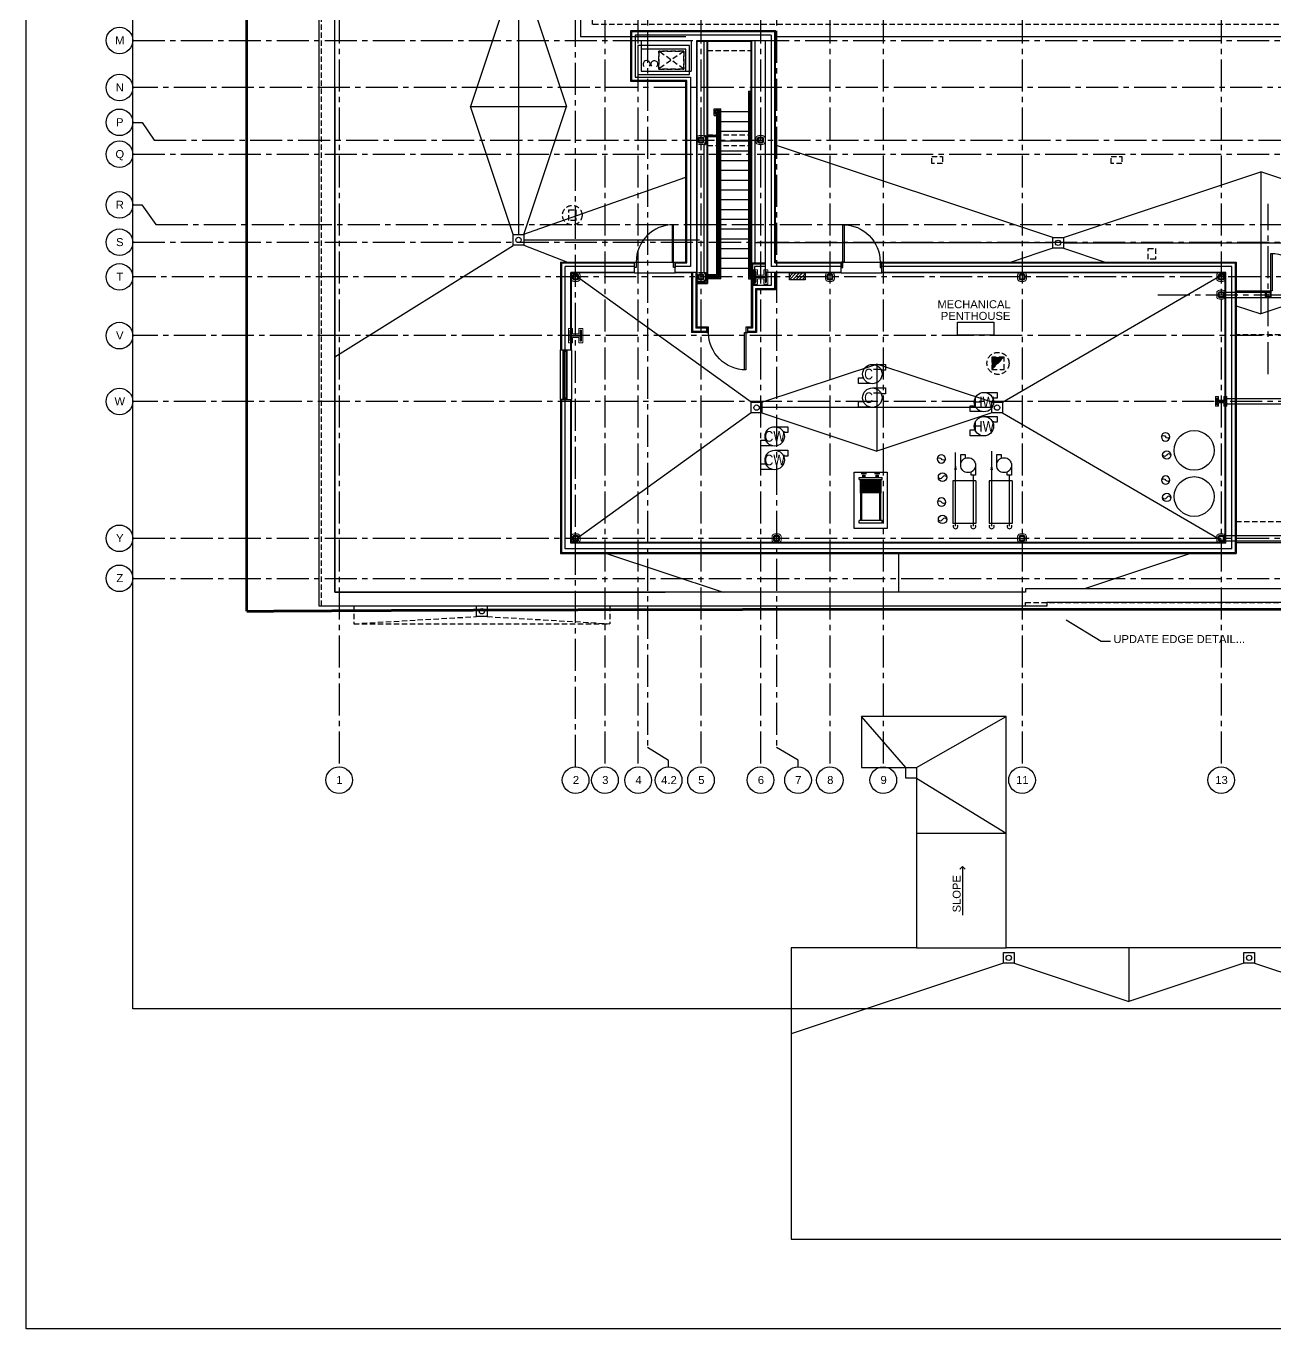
# Model space of a CAD drawing. Extents: x 30814 to 40048, y 0 to 3165.
# Drawn here: x 36000 to 37404, y 0 to 1466 of the extents above; entities that cross this region are included whole.
import ezdxf
from ezdxf.enums import TextEntityAlignment as Align

# ---------------------------------------------------------------- set-up
doc = ezdxf.new("R2010")
doc.units = 0
doc.header["$LTSCALE"] = 48
doc.header["$MEASUREMENT"] = 0
for name, pattern in [('CENTER2', [1.125, 0.75, -0.125, 0.125, -0.125]), ('HIDDEN2', [0.1875, 0.125, -0.0625]), ('PHANTOM2', [1.25, 0.625, -0.125, 0.125, -0.125, 0.125, -0.125])]:
    doc.linetypes.add(name, pattern=pattern)
for name, color, linetype in [('_0_Objects', 8, 'Continuous'), ('A-Door', 8, 'Continuous'), ('A-Eqpm', 8, 'Continuous'), ('A-Flor-Hral', 8, 'Continuous'), ('A-Flor-Soffit', 8, 'HIDDEN2'), ('A-Flor-Spcl', 8, 'Continuous'), ('A-Flor-Strs', 8, 'Continuous'), ('A-Glaz', 8, 'Continuous'), ('A-Glaz-Sill', 8, 'Continuous'), ('A-Grid(3-32)', 8, 'CENTER2'), ('A-HVAC', 8, 'HIDDEN2'), ('A-Roof-Below', 8, 'Continuous'), ('A-Roof-Drain', 8, 'Continuous'), ('A-Roof-Parapet', 8, 'Continuous'), ('A-Site-Element', 8, 'Continuous'), ('A-Site-Property', 8, 'PHANTOM2'), ('A-Tag-Rm(3-32)', 8, 'Continuous'), ('A-Wall-Full', 8, 'Continuous'), ('A-Wall-Hatch', 8, 'Continuous'), ('S-Grid-Iden', 8, 'Continuous')]:
    doc.layers.add(name, color=color, linetype=linetype)
doc.layers.add('A-ANNO-NPLT', color=8, linetype='Continuous', plot=False)
for name, color, linetype, lineweight in [('A-Anno-Text', 8, 'Continuous', 25), ('A-Detl-Hatch', 8, 'Continuous', 18), ('S-Detl-Hatch', 8, 'Continuous', 18), ('S-Detl-Wide', 8, 'Continuous', 35)]:
    doc.layers.add(name, color=color, linetype=linetype, lineweight=lineweight)
doc.styles.add('Arial Narrow', font='ARIALN.TTF')
doc.styles.add('G1DIM', font='arial.ttf')
doc.styles.get("Standard").update_dxf_attribs({"font": 'arial.ttf'})
doc.dimstyles.new('Aec-Arch-I-96', dxfattribs={"dimscale": 96, "dimtxt": 0.09375, "dimasz": 0.0625, "dimexe": 0.0625, "dimexo": 0.0625, "dimgap": 0.03125, "dimtad": 1, "dimdec": 3, "dimzin": 3, "dimdsep": 46, "dimlunit": 4, "dimtxsty": 'G1DIM', "dimblk": 'ARCHTICK', "dimcen": 0.09375, "dimclrd": 256, "dimclre": 256, "dimclrt": 256, "dimazin": 2, "dimtfac": 0.75, "dimtdec": 3, "dimtix": 1, "dimtmove": 2, "dimatfit": 2, "dimldrblk": 'OPEN90', "dimfxl": 0.0625, "dimtolj": 1, "dimtzin": 0, "dimarcsym": 0})

# ---------------------------------------------------------------- blocks, each defined once
blk = doc.blocks.new('Column Bubble')
blk.add_circle((-0.004, -0.002), 0.156)
blk.add_attdef('XX', text='', height=0.0938).set_placement((0, 0), align=Align.MIDDLE_CENTER)
blk = doc.blocks.new('*U10')
at = {"layer": 'A-Detl-Hatch'}
h = blk.add_hatch(dxfattribs=at)
h.set_pattern_fill('ANSI32', color=256, scale=6, style=0)
h.set_pattern_definition([(45, (-3, 0), (-1.591, 1.591), []), (45, (-1.9393, 0), (-1.591, 1.591), [])])
edge = h.paths.add_edge_path(flags=16)
edge.add_line((-2, -0.5), (2, -0.5))
edge.add_arc((2, -1), 0.5, 0, 90, ccw=False)
edge.add_line((2.5, -1), (2.5, -5))
edge.add_arc((2, -5), 0.5, -90, 0, ccw=False)
edge.add_line((2, -5.5), (-2, -5.5))
edge.add_arc((-2, -5), 0.5, 180, 270, ccw=False)
edge.add_line((-2.5, -5), (-2.5, -1))
edge.add_arc((-2, -1), 0.5, 90, 180, ccw=False)
edge = h.paths.add_edge_path()
edge.add_line((-2, 0), (2, 0))
edge.add_arc((2, -1), 1, 0, 90, ccw=False)
edge.add_line((3, -1), (3, -5))
edge.add_arc((2, -5), 1, -90, 0, ccw=False)
edge.add_line((2, -6), (-2, -6))
edge.add_arc((-2, -5), 1, 180, 270, ccw=False)
edge.add_line((-3, -5), (-3, -1))
edge.add_arc((-2, -1), 1, 90, 180, ccw=False)
at = {"linetype": 'ByBlock'}
for points in [[(-2, 0), (2, 0, -0.414214), (3, -1), (3, -5, -0.414214), (2, -6), (-2, -6, -0.414214), (-3, -5), (-3, -1, -0.414214)], [(-2, -0.5), (2, -0.5, -0.414214), (2.5, -1), (2.5, -5, -0.414214), (2, -5.5), (-2, -5.5, -0.414214), (-2.5, -5), (-2.5, -1, -0.414214)]]:
    blk.add_lwpolyline(points, format="xyb", close=True, dxfattribs=at)
blk = doc.blocks.new('HSS 6X6')
at = {"layer": 'S-Detl-Hatch'}
blk.add_lwpolyline([(13836.9, -7384.9), (13840.9, -7384.9, -0.414214), (13843.9, -7387.9), (13843.9, -7391.9, -0.414214), (13840.9, -7394.9), (13836.9, -7394.9, -0.414214), (13833.9, -7391.9), (13833.9, -7387.9, -0.414214)], format="xyb", close=True, dxfattribs=at)
at = {"layer": 'S-Detl-Wide'}
blk.add_blockref('*U10', (13838.9, -7386.9), dxfattribs=at)
blk = doc.blocks.new('*U7')
at = {"layer": 'A-Detl-Hatch'}
h = blk.add_hatch(dxfattribs=at)
h.set_pattern_fill('ANSI32', color=256, scale=6, style=0)
h.set_pattern_definition([(45, (0, -6.06), (-1.591, 1.591), []), (45, (1.0607, -6.06), (-1.591, 1.591), [])])
edge = h.paths.add_edge_path()
edge.add_line((6, -12.12), (6, -11.515))
edge.add_line((6, -11.515), (0.795, -11.515))
edge.add_arc((0.795, -10.915), 0.6, 180, 270, ccw=False)
edge.add_line((0.195, -10.915), (0.195, -1.205))
edge.add_arc((0.795, -1.205), 0.6, 90, 180, ccw=False)
edge.add_line((0.795, -0.605), (6, -0.605))
edge.add_line((6, -0.605), (6, 0))
edge.add_line((6, 0), (-6, 0))
edge.add_line((-6, 0), (-6, -0.605))
edge.add_line((-6, -0.605), (-0.795, -0.605))
edge.add_arc((-0.795, -1.205), 0.6, 0, 90, ccw=False)
edge.add_line((-0.195, -1.205), (-0.195, -10.915))
edge.add_arc((-0.795, -10.915), 0.6, 270, 360, ccw=False)
edge.add_line((-0.795, -11.515), (-6, -11.515))
edge.add_line((-6, -11.515), (-6, -12.12))
edge.add_line((-6, -12.12), (6, -12.12))
at = {"linetype": 'ByBlock'}
blk.add_lwpolyline([(6, -12.12), (6, -11.515), (0.795, -11.515, -0.41421356), (0.195, -10.915), (0.195, -1.205, -0.41421356), (0.795, -0.605), (6, -0.605), (6, 0), (-6, 0), (-6, -0.605), (-0.795, -0.605, -0.41421356), (-0.195, -1.205), (-0.195, -10.915, -0.41421356), (-0.795, -11.515), (-6, -11.515), (-6, -12.12)], format="xyb", close=True, dxfattribs=at)
blk = doc.blocks.new('W12X65')
at = {"layer": 'S-Detl-Hatch'}
blk.add_lwpolyline([(13860.6, -7310.3), (13860.6, -7305.7), (13854.8, -7305.7), (13854.8, -7298.8), (13860.6, -7298.8), (13860.6, -7294.2), (13844.6, -7294.2), (13844.6, -7298.8), (13850.4, -7298.8), (13850.4, -7305.7), (13844.6, -7305.7), (13844.6, -7310.3)], close=True, dxfattribs=at)
at = {"layer": 'S-Detl-Wide'}
blk.add_blockref('*U7', (13852.6, -7296.2), dxfattribs=at)
blk = doc.blocks.new('*U6')
at = {"layer": 'A-Detl-Hatch'}
h = blk.add_hatch(dxfattribs=at)
h.set_pattern_fill('ANSI32', color=256, scale=6, style=0)
h.set_pattern_definition([(45, (0, -4.865), (-1.591, 1.591), []), (45, (1.0607, -4.865), (-1.591, 1.591), [])])
edge = h.paths.add_edge_path()
edge.add_line((3.98, -9.73), (3.98, -9.295))
edge.add_line((3.98, -9.295), (0.645, -9.295))
edge.add_arc((0.645, -8.795), 0.5, 180, 270, ccw=False)
edge.add_line((0.145, -8.795), (0.145, -0.935))
edge.add_arc((0.645, -0.935), 0.5, 90, 180, ccw=False)
edge.add_line((0.645, -0.435), (3.98, -0.435))
edge.add_line((3.98, -0.435), (3.98, 0))
edge.add_line((3.98, 0), (-3.98, 0))
edge.add_line((-3.98, 0), (-3.98, -0.435))
edge.add_line((-3.98, -0.435), (-0.645, -0.435))
edge.add_arc((-0.645, -0.935), 0.5, 0, 90, ccw=False)
edge.add_line((-0.145, -0.935), (-0.145, -8.795))
edge.add_arc((-0.645, -8.795), 0.5, -90, 0, ccw=False)
edge.add_line((-0.645, -9.295), (-3.98, -9.295))
edge.add_line((-3.98, -9.295), (-3.98, -9.73))
edge.add_line((-3.98, -9.73), (3.98, -9.73))
at = {"linetype": 'ByBlock'}
blk.add_lwpolyline([(3.98, -9.73), (3.98, -9.295), (0.645, -9.295, -0.41421356), (0.145, -8.795), (0.145, -0.935, -0.41421356), (0.645, -0.435), (3.98, -0.435), (3.98, 0), (-3.98, 0), (-3.98, -0.435), (-0.645, -0.435, -0.41421356), (-0.145, -0.935), (-0.145, -8.795, -0.41421356), (-0.645, -9.295), (-3.98, -9.295), (-3.98, -9.73)], format="xyb", close=True, dxfattribs=at)
blk = doc.blocks.new('W10X33')
at = {"layer": 'S-Detl-Hatch'}
blk.add_lwpolyline([(13773.3, -7309.8), (13773.3, -7306.3), (13769.4, -7306.3), (13769.4, -7300.5), (13773.3, -7300.5), (13773.3, -7297), (13762.3, -7297), (13762.3, -7300.5), (13766.2, -7300.5), (13766.2, -7306.3), (13762.3, -7306.3), (13762.3, -7309.8)], close=True, dxfattribs=at)
at = {"layer": 'S-Detl-Wide'}
blk.add_blockref('*U6', (13767.8, -7298.5), dxfattribs=at)
blk = doc.blocks.new('6x6 no fp')
at = {"layer": 'S-Detl-Wide'}
blk.add_blockref('*U10', (-2688.2, 2748), dxfattribs=at)
blk = doc.blocks.new('ROOF - STRUCTURAL GRID')
at = {"layer": 'A-Grid(3-32)'}
for p, q in [((36352, -3384), (36352, -5367.8)), ((36618, -5367.8), (36618, -3384)), ((36651, -3384), (36651, -5367.8)), ((36688, -3384), (36688, -5367.8)), ((36759, -3384), (36759, -5367.8)), ((36826, -3384), (36826, -5367.8)), ((36904, -3384), (36904, -5367.8)), ((36964, -3384), (36964, -5367.8)), ((37120, -3384), (37120, -5367.8)), ((37344, -3384), (37344, -5367.8)), ((36699, -3405.8), (36699, -5346)), ((36844, -3405.8), (36844, -5345.9)), ((36120, -4550.7), (39928, -4550.7)), ((39928, -4603.7), (36120, -4603.7)), ((36144.1, -4662.7), (39903.9, -4662.7)), ((36120, -4678.7), (39928, -4678.7)), ((37397, -4926.1), (37397, -4734.4)), ((36145.8, -4757.7), (39902.2, -4757.7)), ((36120, -4777.7), (39928, -4777.7)), ((39926, -4816.7), (36120, -4816.7)), ((39928, -4882.7), (36120, -4882.7)), ((39928, -4956.7), (36120, -4956.7)), ((36120, -5110.7), (39928, -5110.7)), ((36120, -5155.7), (39928, -5155.7))]:
    blk.add_line(p, q, dxfattribs=at)
for points in [[(36120, -4642.9), (36130.4, -4642.9), (36144.1, -4662.7)], [(36120, -4735.7), (36130.1, -4735.7), (36145.8, -4757.7)], [(37272.7, -4836.7), (37872.4, -4836.7)], [(36722.6, -5367.7), (36722.6, -5360.6), (36699, -5346)], [(36868.1, -5367.8), (36868.1, -5360.2), (36844, -5345.9)]]:
    blk.add_lwpolyline(points, dxfattribs=at)
at = {"rotation": 90}
for name, p in [('W12X65', (29523.8, -18669.3)), ('W12X65', (29315.8, -18735.3)), ('W10X33', (30040.6, -18724.5))]:
    blk.add_blockref(name, p, dxfattribs=at)
blk.add_blockref('6x6 no fp', (40085.2, -7581.7))
at = {"layer": 'S-Grid-Iden', "xscale": 96, "yscale": 96, "zscale": 96}
for p, values in [((36105.4, -4550.5), {'XX': 'M'}), ((36105.4, -4603.5), {'XX': 'N'}), ((36105.4, -4642.6), {'XX': 'P'}), ((36105.4, -4678.5), {'XX': 'Q'}), ((36105.4, -4735.5), {'XX': 'R'}), ((36105.4, -4777.5), {'XX': 'S'}), ((36105.4, -4816.5), {'XX': 'T'}), ((36105.4, -4882.5), {'XX': 'V'}), ((36105.4, -4956.5), {'XX': 'W'}), ((36105.4, -5110.5), {'XX': 'Y'}), ((36105.4, -5155.5), {'XX': 'Z'}), ((36352.4, -5382.5), {'XX': '1'}), ((36618.4, -5382.5), {'XX': '2'}), ((36651.4, -5382.5), {'XX': '3'}), ((36688.8, -5382.6), {'XX': '4'}), ((36723, -5382.6), {'XX': '4.2'}), ((36759.4, -5382.5), {'XX': '5'}), ((36826.4, -5382.5), {'XX': '6'}), ((36868.5, -5382.5), {'XX': '7'}), ((36904.4, -5382.5), {'XX': '8'}), ((36964.4, -5382.5), {'XX': '9'}), ((37120.4, -5382.5), {'XX': '11'}), ((37344.4, -5382.5), {'XX': '13'})]:
    blk.add_blockref('Column Bubble', p, dxfattribs=at).add_auto_attribs(values)
at = {"layer": 'S-Grid-Iden'}
for p in [(22920.1, 2727.2), (22987.1, 2727.2), (22779.1, 2573.2), (22920.1, 2573.2), (23065.1, 2573.2), (23281.1, 2573.2), (23505.1, 2573.2), (23505.1, 2553.2), (22779.1, 2279.2), (23005.1, 2279.2), (23281.1, 2279.2), (23505.1, 2279.2)]:
    blk.add_blockref('HSS 6X6', p, dxfattribs=at)
blk = doc.blocks.new('Rm Tag')
blk.add_lwpolyline([(-0.212, 0.076), (0.212, 0.076), (0.212, -0.076), (-0.212, -0.076)], close=True)
for p in [(0, 0.286), (0, 0.149), (0, 0)]:
    blk.add_attdef('XXX', text='', height=0.0938).set_placement(p, align=Align.MIDDLE_CENTER)
blk = doc.blocks.new('Roof Drain')
blk.add_lwpolyline([(-6, 6), (6, 6), (6, -6), (-6, -6)], close=True)
blk.add_circle((0, 0), 3)
blk = doc.blocks.new('ROOF SLOPE & DRAINAGE')
at = {"layer": 'A-Roof-Drain'}
for p, q in [((36547.8, 1518.9), (36499.8, 1374.9)), ((36553.8, 1518.9), (36553.8, 1230.9)), ((36559.8, 1518.9), (36607.8, 1374.9)), ((36547.8, 1230.9), (36499.8, 1374.9)), ((36499.8, 1374.9), (36607.8, 1374.9)), ((36559.8, 1230.9), (36607.8, 1374.9)), ((37154.6, 1227.7), (36842.9, 1331.7)), ((36558.5, 1230.9), (36742.1, 1295.4)), ((37166.6, 1227.7), (37388.5, 1301.7)), ((37610.4, 1227.7), (37388.5, 1301.7)), ((37388.5, 1301.7), (37388.5, 1141.8)), ((36347.4, 1093.3), (36547.8, 1218.8)), ((36559.8, 1224.9), (36757.5, 1224.9)), ((36559.8, 1218.9), (36608.9, 1200.1)), ((37154.6, 1221.7), (36819.5, 1221.7)), ((37166.6, 1221.7), (37610.4, 1221.7)), ((37154.6, 1215.7), (37107.8, 1200.1)), ((37166.6, 1215.7), (37213.5, 1200.1)), ((37610.4, 1215.7), (37388.5, 1141.8)), ((36815.5, 1042.3), (36613.4, 1187.9)), ((37098, 1042.3), (37348.6, 1187.9)), ((37360.9, 1161.9), (37360.9, 1119.9)), ((37360.9, 1151), (37388.5, 1141.8)), ((36827.5, 1042.3), (36956.8, 1085.3)), ((37086, 1042.3), (36956.8, 1085.3)), ((36956.8, 1085.3), (36956.8, 987.2)), ((36815.5, 1030.3), (36613.4, 884.6)), ((37086, 1036.3), (36827.5, 1036.3)), ((36827.5, 1030.3), (36956.8, 987.2)), ((37086, 1030.3), (36956.8, 987.2)), ((37098, 1030.3), (37348.6, 884.6)), ((36652.6, 872.4), (36783.9, 828.6)), ((36981, 872.4), (36981, 828.6)), ((37309.4, 872.4), (37190.1, 832.6)), ((36989.4, 631.5), (36939.4, 688.8)), ((37001.4, 631.5), (37102.1, 688.8)), ((37001.4, 619.5), (37102.1, 557.6)), ((37240.3, 428.5), (37240.3, 368.3)), ((37099.1, 411.4), (36860.4, 331.8)), ((37111.1, 411.4), (37240.3, 368.3)), ((37369.5, 411.4), (37240.3, 368.3)), ((37381.5, 411.4), (37620.1, 331.8))]:
    blk.add_line(p, q, dxfattribs=at)
at = {"layer": 'A-Roof-Drain', "linetype": 'HIDDEN2'}
for p, q in [((36368.5, 793.3), (36506.5, 801.3)), ((36518.5, 801.3), (36656.5, 793.3))]:
    blk.add_line(p, q, dxfattribs=at)
at = {"layer": 'A-Roof-Drain'}
blk.add_lwpolyline([(36989.4, 631.5), (37001.4, 631.5), (37001.4, 619.5), (36989.4, 619.5)], close=True, dxfattribs=at)
for p in [(36553.8, 1224.9), (37160.6, 1221.7), (36821.5, 1036.3), (37092, 1036.3), (37105.1, 417.4), (37375.5, 417.4)]:
    blk.add_blockref('Roof Drain', p, dxfattribs=at)
at = {"layer": 'A-Roof-Drain', "linetype": 'HIDDEN2'}
blk.add_blockref('Roof Drain', (36512.5, 807.3), dxfattribs=at)
blk = doc.blocks.new('A$C6DF4342F')
at = {"layer": 'A-HVAC'}
for p, q in [((3.9, 6.1), (31.9, -13.9)), ((3.9, -13.9), (31.9, 6.1))]:
    blk.add_line(p, q, dxfattribs=at)
blk.add_lwpolyline([(3.9, 6.1), (31.9, 6.1), (31.9, -13.9), (3.9, -13.9)], close=True, dxfattribs=at)
blk = doc.blocks.new('Door 42in')
blk.add_lwpolyline([(0, 42), (-1.5, 42), (-1.5, 0), (0, 0)], close=True)
blk.add_arc((0, 0), 42, 90, 180)
blk = doc.blocks.new('ROOF - CORE & SHELL')
at = {"layer": 'A-Door'}
for points in [[(36686.1, 1200.1), (36686.1, 1194.1), (36684.1, 1194.1), (36684.1, 1200.1)], [(36730.1, 1200.1), (36730.1, 1194.1), (36728.1, 1194.1), (36728.1, 1200.1)], [(36916.5, 1200.1), (36916.5, 1194.1), (36918.5, 1194.1), (36918.5, 1200.1)], [(36960.5, 1200.1), (36960.5, 1194.1), (36962.5, 1194.1), (36962.5, 1200.1)], [(36767.5, 1126.9), (36765.5, 1126.9), (36765.5, 1120.8), (36767.5, 1120.8)], [(36811.5, 1126.9), (36809.5, 1126.9), (36809.5, 1120.8), (36811.5, 1120.8)]]:
    blk.add_lwpolyline(points, close=True, dxfattribs=at)
at = {"layer": 'A-Flor-Hral'}
for p, q in [((36812.5, 1392.3), (36812.5, 1181.3)), ((36812.5, 1392.3), (36815.5, 1392.3)), ((36814, 1390.8), (36814, 1182.8)), ((36814, 1390.8), (36815.5, 1390.8)), ((36774, 1372.3), (36781.5, 1372.3)), ((36774, 1364.8), (36774, 1372.3)), ((36774, 1364.8), (36777, 1364.8)), ((36775.5, 1370.8), (36780, 1370.8)), ((36775.5, 1366.3), (36775.5, 1370.8)), ((36775.5, 1366.3), (36777, 1366.3)), ((36777, 1185.8), (36777, 1369.3)), ((36777, 1369.3), (36778.5, 1369.3)), ((36778.5, 1184.3), (36778.5, 1369.3)), ((36778.5, 1369.3), (36780, 1369.3)), ((36780, 1182.8), (36780, 1370.8)), ((36781.5, 1181.3), (36781.5, 1372.3)), ((36777, 1342.3), (36766.3, 1342.3)), ((36777, 1340.8), (36766.3, 1340.8)), ((36777, 1185.8), (36766.3, 1185.8)), ((36778.5, 1184.3), (36766.3, 1184.3)), ((36780, 1182.8), (36766.3, 1182.8)), ((36781.5, 1181.3), (36766.3, 1181.3)), ((36812.5, 1181.3), (36815.5, 1181.3)), ((36814, 1182.8), (36815.5, 1182.8))]:
    blk.add_line(p, q, dxfattribs=at)
at = {"layer": 'A-Flor-Soffit'}
for p, q in [((36766.3, 1437.9), (36815.5, 1437.9)), ((36766.3, 1343.2), (36815.5, 1343.2)), ((36766.3, 1331.3), (36815.5, 1331.3))]:
    blk.add_line(p, q, dxfattribs=at)
at = {"layer": 'A-Flor-Strs'}
for p, q in [((36778.5, 1369.3), (36780, 1369.3)), ((36781.5, 1369.3), (36812.5, 1369.3)), ((36814, 1369.3), (36815.5, 1369.3)), ((36778.5, 1358.3), (36780, 1358.3)), ((36778.5, 1358.3), (36780, 1358.3)), ((36781.5, 1358.3), (36812.5, 1358.3)), ((36814, 1358.3), (36815.5, 1358.3)), ((36778.5, 1347.3), (36780, 1347.3)), ((36778.5, 1347.3), (36780, 1347.3)), ((36778.5, 1336.3), (36780, 1336.3)), ((36778.5, 1336.3), (36780, 1336.3)), ((36781.5, 1347.3), (36812.5, 1347.3)), ((36781.5, 1336.3), (36812.5, 1336.3)), ((36814, 1347.3), (36815.5, 1347.3)), ((36814, 1336.3), (36815.5, 1336.3)), ((36778.5, 1325.3), (36780, 1325.3)), ((36778.5, 1325.3), (36780, 1325.3)), ((36781.5, 1325.3), (36812.5, 1325.3)), ((36814, 1325.3), (36815.5, 1325.3)), ((36778.5, 1314.3), (36780, 1314.3)), ((36778.5, 1314.3), (36780, 1314.3)), ((36781.5, 1314.3), (36812.5, 1314.3)), ((36814, 1314.3), (36815.5, 1314.3)), ((36778.5, 1303.3), (36780, 1303.3)), ((36778.5, 1303.3), (36780, 1303.3)), ((36778.5, 1292.3), (36780, 1292.3)), ((36778.5, 1292.3), (36780, 1292.3)), ((36781.5, 1303.3), (36812.5, 1303.3)), ((36781.5, 1292.3), (36812.5, 1292.3)), ((36814, 1303.3), (36815.5, 1303.3)), ((36814, 1292.3), (36815.5, 1292.3)), ((36778.5, 1281.3), (36780, 1281.3)), ((36778.5, 1281.3), (36780, 1281.3)), ((36781.5, 1281.3), (36812.5, 1281.3)), ((36814, 1281.3), (36815.5, 1281.3)), ((36778.5, 1270.3), (36780, 1270.3)), ((36778.5, 1270.3), (36780, 1270.3)), ((36781.5, 1270.3), (36812.5, 1270.3)), ((36814, 1270.3), (36815.5, 1270.3)), ((36778.5, 1259.3), (36780, 1259.3)), ((36778.5, 1259.3), (36780, 1259.3)), ((36778.5, 1248.3), (36780, 1248.3)), ((36778.5, 1248.3), (36780, 1248.3)), ((36781.5, 1259.3), (36812.5, 1259.3)), ((36781.5, 1248.3), (36812.5, 1248.3)), ((36814, 1259.3), (36815.5, 1259.3)), ((36814, 1248.3), (36815.5, 1248.3)), ((36778.5, 1237.3), (36780, 1237.3)), ((36778.5, 1237.3), (36780, 1237.3)), ((36781.5, 1237.3), (36812.5, 1237.3)), ((36814, 1237.3), (36815.5, 1237.3)), ((36778.5, 1226.3), (36780, 1226.3)), ((36778.5, 1226.3), (36780, 1226.3)), ((36781.5, 1226.3), (36812.5, 1226.3)), ((36814, 1226.3), (36815.5, 1226.3)), ((36778.5, 1215.3), (36780, 1215.3)), ((36778.5, 1215.3), (36780, 1215.3)), ((36778.5, 1204.3), (36780, 1204.3)), ((36778.5, 1204.3), (36780, 1204.3)), ((36781.5, 1215.3), (36812.5, 1215.3)), ((36781.5, 1204.3), (36812.5, 1204.3)), ((36814, 1215.3), (36815.5, 1215.3)), ((36814, 1204.3), (36815.5, 1204.3)), ((36684.1, 1200.1), (36730.1, 1200.1)), ((36684.1, 1200.1), (36730.1, 1200.1)), ((36684.1, 1187.9), (36730.1, 1187.9)), ((36684.1, 1187.9), (36730.1, 1187.9)), ((36778.5, 1193.3), (36780, 1193.3)), ((36778.5, 1193.3), (36780, 1193.3)), ((36781.5, 1193.3), (36812.5, 1193.3)), ((36781.5, 1193.3), (36812.5, 1193.3)), ((36814, 1193.3), (36815.5, 1193.3)), ((36814, 1193.3), (36815.5, 1193.3)), ((36916.5, 1200.1), (36962.5, 1200.1)), ((36916.5, 1200.1), (36962.5, 1200.1)), ((36916.5, 1187.9), (36962.5, 1187.9)), ((36916.5, 1187.9), (36962.5, 1187.9))]:
    blk.add_line(p, q, dxfattribs=at)
at = {"layer": 'A-Glaz'}
for p, q in [((36604.1, 1047.1), (36604.1, 1099.3)), ((36604.6, 1047.3), (36604.6, 1099.3)), ((36607.6, 1099.3), (36607.6, 1047.3)), ((36608.1, 1099.3), (36608.1, 1047.3))]:
    blk.add_line(p, q, dxfattribs=at)
for points in [[(36604.1, 1101.3), (36608.1, 1101.3), (36608.1, 1099.3), (36604.1, 1099.3)], [(36604.1, 1047.3), (36608.1, 1047.3), (36608.1, 1045.3), (36604.1, 1045.3)]]:
    blk.add_lwpolyline(points, close=True, dxfattribs=at)
at = {"layer": 'A-Glaz-Sill'}
blk.add_line((36613.4, 1101.3), (36613.4, 1045.3), dxfattribs=at)
blk.add_lwpolyline([(36604.1, 1045.3), (36601.1, 1045.3), (36601.1, 1101.3), (36604.1, 1101.3)], dxfattribs=at)
at = {"layer": 'A-Roof-Below'}
for p, q in [((37346, 1166.3), (37399.9, 1166.3)), ((37346, 1160.3), (37789, 1160.3)), ((37565, 1046.3), (37348.9, 1046.3)), ((37565, 1040.3), (37348.9, 1040.3)), ((37360.9, 886.3), (37346, 886.3)), ((37346.4, 892.3), (37566, 892.3))]:
    blk.add_line(p, q, dxfattribs=at)
at = {"layer": 'A-Roof-Below', "linetype": 'HIDDEN2'}
for p, q in [((36368.5, 813.3), (36368.5, 793.3)), ((36656.5, 813.3), (36656.5, 793.3)), ((36368.5, 793.3), (36656.5, 793.3))]:
    blk.add_line(p, q, dxfattribs=at)
blk.add_lwpolyline([(36636.9, 1634.1), (36336.5, 1634.1), (36336.5, 1521.3), (36332, 1521.3), (36332, 813.3), (37124, 813.3), (37124, 817.3), (38256, 817.3), (38256, 819.4), (38672, 819.4), (38672, 817.3), (39720, 817.3), (39720, 1285.3), (39715.5, 1285.3), (39715.5, 1426.1), (39451.9, 1426.1), (39451.9, 1467.1), (36636.9, 1467.1)], close=True, dxfattribs=at)
at = {"layer": 'A-Roof-Parapet'}
for p, q in [((36329.8, 813), (36329.8, 1529.3)), ((36347.4, 828.6), (36347.4, 1529.3)), ((37124, 828.6), (36347.4, 828.6)), ((39704.6, 832.6), (37124, 832.6)), ((37148, 813), (36329.8, 813)), ((38280, 817), (37148, 817))]:
    blk.add_line(p, q, dxfattribs=at)
for points in [[(36349.8, 1529.3), (36349.8, 1620.9), (36623.6, 1620.9), (36623.6, 1453.9), (36742.1, 1453.9)], [(36842.9, 1453.9), (39297.3, 1453.9)]]:
    blk.add_lwpolyline(points, dxfattribs=at)
at = {"layer": 'A-Site-Element'}
for points in [[(37360.9, 1167.8), (37399.9, 1167.8), (37399.9, 1166.3), (37360.9, 1166.3)], [(37360.9, 884.8), (37419.8, 884.8), (37419.8, 886.3), (37360.9, 886.3)]]:
    blk.add_lwpolyline(points, close=True, dxfattribs=at)
at = {"layer": 'A-Wall-Full'}
for p, q in [((36680.1, 1460.4), (36842.9, 1460.4)), ((36680.1, 1403.1), (36680.1, 1460.4)), ((36842.9, 1200.1), (36842.9, 1460.4)), ((36754.4, 1448.2), (36754.4, 1126.9)), ((36815.5, 1448.2), (36754.4, 1448.2)), ((36766.3, 1448.2), (36766.3, 1176)), ((36815.5, 1198.9), (36815.5, 1448.2)), ((36742.1, 1403.1), (36680.1, 1403.1)), ((36742.1, 1200.1), (36742.1, 1403.1)), ((36601.1, 1200.1), (36601.1, 1101.3)), ((36601.1, 1200.1), (36684.1, 1200.1)), ((36684.1, 1187.9), (36613.4, 1187.9)), ((36613.4, 1101.3), (36613.4, 1187.9)), ((36684.1, 1187.9), (36684.1, 1200.1)), ((36730.1, 1187.9), (36730.1, 1200.1)), ((36730.1, 1200.1), (36742.1, 1200.1)), ((36748.3, 1187.9), (36730.1, 1187.9)), ((36748.3, 1187.9), (36748.3, 1120.8)), ((36831.3, 1198.9), (36815.5, 1198.9)), ((36815.5, 1198.9), (36815.5, 1126.9)), ((36916.5, 1187.9), (36842.8, 1187.9)), ((36842.8, 1187.9), (36842.8, 1168.8)), ((36842.9, 1200.1), (36916.5, 1200.1)), ((36916.5, 1187.9), (36916.5, 1200.1)), ((36962.5, 1187.9), (36962.5, 1200.1)), ((36962.5, 1200.1), (37360.9, 1200.1)), ((37348.6, 1187.9), (36962.5, 1187.9)), ((37348.6, 884.6), (37348.6, 1187.9)), ((37360.9, 1200.1), (37360.9, 872.4)), ((36754.4, 1176), (36766.3, 1176)), ((36821.6, 1168.8), (36821.6, 1120.8)), ((36842.8, 1168.8), (36821.6, 1168.8)), ((36765.5, 1120.8), (36748.3, 1120.8)), ((36765.5, 1126.9), (36754.4, 1126.9)), ((36765.5, 1120.8), (36765.5, 1126.9)), ((36815.5, 1126.9), (36811.5, 1126.9)), ((36811.5, 1120.8), (36811.5, 1126.9)), ((36821.6, 1120.8), (36811.5, 1120.8)), ((36601.1, 1101.3), (36613.4, 1101.3)), ((36601.1, 1045.3), (36613.4, 1045.3)), ((36601.1, 1045.3), (36601.1, 872.4)), ((36613.4, 884.6), (36613.4, 1045.3)), ((37348.6, 884.6), (36613.4, 884.6)), ((36601.1, 872.4), (37360.9, 872.4)), ((37001.4, 557.6), (37102.1, 557.6)), ((37001.4, 428.5), (37102.1, 428.5))]:
    blk.add_line(p, q, dxfattribs=at)
for points in [[(36745.9, 1443.5), (36688, 1443.5), (36688, 1411), (36745.9, 1411)], [(36742.1, 1439.7), (36691.8, 1439.7), (36691.8, 1414.7), (36742.1, 1414.7)], [(36860.4, 428.5), (36860.4, 100.8), (37620.1, 100.8), (37620.1, 428.5), (37102.1, 428.5), (37102.1, 688.8), (36939.4, 688.8), (36939.4, 631.5), (37001.4, 631.5), (37001.4, 428.5)]]:
    blk.add_lwpolyline(points, close=True, dxfattribs=at)
at = {"layer": 'A-Wall-Hatch'}
for p, q in [((36681.1, 1459.4), (36841.9, 1459.4)), ((36681.1, 1404.1), (36681.1, 1459.4)), ((36837.9, 1455.4), (36685.1, 1455.4)), ((36685.1, 1455.4), (36685.1, 1408.1)), ((36837.9, 1455.4), (36837.9, 1195.1)), ((36841.9, 1199.1), (36841.9, 1459.4)), ((36691.8, 1448.8), (36691.8, 1414.7)), ((36747.8, 1448.8), (36691.8, 1448.8)), ((36747.8, 1448.8), (36747.8, 1414.7)), ((36753.8, 1448.8), (36753.8, 1188.5)), ((36831.3, 1448.8), (36753.8, 1448.8)), ((36762.3, 1448.2), (36762.3, 1342.3)), ((36765.6, 1448.2), (36765.6, 1176.6)), ((36816.1, 1198.9), (36816.1, 1448.8)), ((36819.8, 1198.9), (36819.8, 1448.8)), ((36831.3, 1448.8), (36831.3, 1188.5)), ((36685.1, 1408.1), (36747.1, 1408.1)), ((36691.8, 1414.7), (36747.8, 1414.7)), ((36747.1, 1408.1), (36747.1, 1195.1)), ((36743.1, 1404.1), (36681.1, 1404.1)), ((36743.1, 1199.1), (36743.1, 1404.1)), ((36762.3, 1342.3), (36764, 1342.3)), ((36764, 1342.3), (36764, 1332.3)), ((36762.3, 1332.3), (36762.3, 1188.3)), ((36762.3, 1332.3), (36764, 1332.3)), ((36602.1, 1199.1), (36602.1, 1101.3)), ((36602.1, 1199.1), (36684.1, 1199.1)), ((36606.1, 877.4), (36606.1, 1195.1)), ((36684.1, 1195.1), (36606.1, 1195.1)), ((36684.1, 1188.5), (36612.8, 1188.5)), ((36612.8, 1101.3), (36612.8, 1188.5)), ((36730.1, 1199.1), (36743.1, 1199.1)), ((36747.1, 1195.1), (36730.1, 1195.1)), ((36753.8, 1188.5), (36730.1, 1188.5)), ((36748.9, 1188.5), (36748.9, 1121.4)), ((36749.5, 1188.5), (36749.5, 1122)), ((36753.1, 1188.5), (36753.1, 1125.6)), ((36753.8, 1188.5), (36753.8, 1126.3)), ((36762.3, 1188.3), (36764, 1188.3)), ((36764, 1188.3), (36764, 1178.3)), ((36831.3, 1198.3), (36816.1, 1198.3)), ((36816.1, 1198.3), (36816.1, 1126.3)), ((36831.3, 1197.6), (36816.8, 1197.6)), ((36816.8, 1197.6), (36816.8, 1125.6)), ((36831.3, 1195.1), (36819.3, 1195.1)), ((36819.3, 1195.1), (36819.3, 1173.6)), ((36916.5, 1188.5), (36831.3, 1188.5)), ((36916.5, 1195.1), (36837.9, 1195.1)), ((36837.9, 1188.5), (36837.9, 1173.6)), ((36841.5, 1188.5), (36841.5, 1170)), ((36841.9, 1199.1), (36916.5, 1199.1)), ((36842.1, 1188.5), (36842.1, 1169.4)), ((36962.5, 1199.1), (37359.9, 1199.1)), ((37355.9, 1195.1), (36962.5, 1195.1)), ((37349.3, 1188.5), (36962.5, 1188.5)), ((37349.3, 884), (37349.3, 1188.5)), ((37355.9, 877.4), (37355.9, 1195.1)), ((37359.9, 1199.1), (37359.9, 873.4)), ((36754.4, 1178.3), (36764, 1178.3)), ((36754.4, 1176.6), (36765.6, 1176.6)), ((36837.9, 1173.6), (36816.8, 1173.6)), ((36820.4, 1170), (36820.4, 1122)), ((36841.5, 1170), (36820.4, 1170)), ((36842.1, 1169.4), (36821, 1169.4)), ((36821, 1169.4), (36821, 1121.4)), ((36765.5, 1121.4), (36748.9, 1121.4)), ((36765.5, 1122), (36749.5, 1122)), ((36765.5, 1125.6), (36753.1, 1125.6)), ((36765.5, 1126.3), (36753.8, 1126.3)), ((36816.1, 1126.3), (36811.5, 1126.3)), ((36816.8, 1125.6), (36811.5, 1125.6)), ((36820.4, 1122), (36811.5, 1122)), ((36821, 1121.4), (36811.5, 1121.4)), ((36602.1, 1045.3), (36602.1, 873.4)), ((36612.8, 884), (36612.8, 1045.3)), ((37349.3, 884), (36612.8, 884)), ((36602.1, 873.4), (37359.9, 873.4)), ((37355.9, 877.4), (36606.1, 877.4))]:
    blk.add_line(p, q, dxfattribs=at)
at = {"layer": 'A-Door'}
blk.add_blockref('Door 42in', (36728.1, 1200.1), dxfattribs=at)
at = {"layer": 'A-Door', "xscale": -1}
blk.add_blockref('Door 42in', (36918.5, 1200.1), dxfattribs=at)
at = {"layer": 'A-Door', "xscale": -1, "rotation": 180}
blk.add_blockref('Door 42in', (36809.5, 1120.8), dxfattribs=at)
at = {"layer": 'A-HVAC', "xscale": -1}
blk.add_blockref('A$C6DF4342F', (36743.5, 1431.1), dxfattribs=at)
at = {"layer": 'A-Site-Element', "xscale": -1}
blk.add_blockref('Door 42in', (37399.9, 1167.8), dxfattribs=at)
blk = doc.blocks.new('_ArchTick')
at = {"linetype": 'ByBlock', "const_width": 0.15}
blk.add_lwpolyline([(-0.5, -0.5), (0.5, 0.5)], dxfattribs=at)
blk = doc.blocks.new('_Open90')
at = {"linetype": 'ByBlock', "lineweight": -2}
for p, q in [((0, 0), (-1, 0)), ((-0.5, 0.5), (0, 0)), ((0, 0), (-0.5, -0.5))]:
    blk.add_line(p, q, dxfattribs=at)
blk = doc.blocks.new('HX-1')
for p, q in [((-10.3, 61.5), (-4.3, 61.5)), ((-8.8, 63), (-5.8, 63)), ((-5.8, 60), (-8.8, 60)), ((4.7, 61.5), (10.7, 61.5)), ((6.2, 63), (9.2, 63)), ((9.2, 60), (6.2, 60)), ((13.1, 57.5), (-13.1, 57.5)), ((-13.1, 55), (-13.1, 57.5)), ((13.1, 55), (-13.1, 55)), ((12.1, 54.3), (-12.1, 54.3)), ((12.1, 53.3), (-12.1, 53.3)), ((12.1, 52.3), (-12.1, 52.3)), ((12.1, 51.3), (-12.1, 51.3)), ((12.1, 50.3), (-12.1, 50.3)), ((12.1, 49.3), (-12.1, 49.3)), ((12.1, 48.3), (-12.1, 48.3)), ((12.1, 47.3), (-12.1, 47.3)), ((12.1, 46.3), (-12.1, 46.3)), ((12.1, 45.3), (-12.1, 45.3)), ((12.1, 44.3), (-12.1, 44.3)), ((-11.1, 55), (-11.1, 9)), ((-10.1, 55), (-10.1, 9)), ((10.1, 9), (10.1, 55)), ((11.1, 9), (11.1, 55)), ((13.1, 55), (13.1, 57.5)), ((12.1, 43.3), (-12.1, 43.3)), ((12.1, 42.3), (-12.1, 42.3)), ((12.1, 41.3), (-12.1, 41.3)), ((12.1, 40.3), (-12.1, 40.3)), ((-13.1, 9), (13.1, 9)), ((-13.1, 6), (-13.1, 9)), ((-13.1, 6), (13.1, 6)), ((13.1, 6), (13.1, 9))]:
    blk.add_line(p, q)
blk.add_lwpolyline([(18.4, 0), (18.4, 63.5), (-18.4, 63.5), (-18.4, 0)], close=True)
for points in [[(-8.3, 60), (-8.3, 58), (-6.3, 58), (-6.3, 60), (-8.3, 60)], [(6.7, 60), (6.7, 58), (8.7, 58), (8.7, 60), (6.7, 60)]]:
    blk.add_lwpolyline(points)
blk = doc.blocks.new('PUMP-1')
for points in [[(0.1, 10.9), (14.7, 10.9), (14.7, 4.4), (10, 4.4)], [(-2.1, -10.7), (-15.5, -10.7), (-15.5, -4.2), (-10, -4.2)]]:
    blk.add_lwpolyline(points)
blk.add_circle((0, 0), 10.9)
at = {"layer": 'A-Anno-Text', "style": 'Arial Narrow'}
for p in [(0, 0), (0, -21)]:
    blk.add_attdef('XX', text='', height=12, dxfattribs=at).set_placement(p, align=Align.MIDDLE)
blk = doc.blocks.new('PipeUpMediumHVAC')
at = {"linetype": 'Continuous'}
blk.add_circle((0, 0), 0.0391, dxfattribs=at)
for centre, start, end in [((0.01, 0.02), 115.9994, 244.0006), ((-0.01, -0.02), 295.9994, 64.0006)]:
    blk.add_arc(centre, 0.0217, start, end)

msp = doc.modelspace()

# ---------------------------------------------------------------- hatches: boundary and pattern name
at = {"layer": 'A-Flor-Spcl'}
h = msp.add_hatch(dxfattribs=at)
h.set_pattern_fill('ANSI31', color=256, scale=20, angle=-180, style=0)
h.set_pattern_definition([(225, (28650.3857, 3161.399), (1.76776695, -1.76776695), [])])
h.paths.add_polyline_path([(36876, 1180.2), (36858.5, 1180.2), (36858.5, 1187.8), (36876, 1187.8)])
at = {"layer": 'A-HVAC'}
h = msp.add_hatch(color=9, dxfattribs=at)
h.dxf.hatch_style = 1
h.paths.add_polyline_path([(37086, 1093.1), (37086, 1079.1), (37100, 1093.1)])

# ---------------------------------------------------------------- linework, layer by layer
at = {"layer": 'A-ANNO-NPLT'}
for points in [[(36000, 0), (36000, 2976), (40048, 2976), (40048, 0)], [(36120, 360), (36120, 2616), (39928, 2616), (39928, 360)]]:
    msp.add_lwpolyline(points, close=True, dxfattribs=at)
at = {"layer": 'A-Eqpm'}
for p, q in [((37045.2, 902.9), (37045.2, 985.9)), ((37085.9, 902.9), (37085.9, 987.2)), ((37042.2, 954), (37042.2, 906)), ((37068.2, 954), (37042.2, 954)), ((37065.3, 902.9), (37065.3, 960.4)), ((37068.2, 954), (37068.2, 906)), ((37082.9, 954), (37082.9, 906)), ((37108.9, 954), (37082.9, 954)), ((37106, 902.9), (37106, 960.4)), ((37108.9, 954), (37108.9, 906)), ((37068.2, 906), (37042.2, 906)), ((37108.9, 906), (37082.9, 906))]:
    msp.add_line(p, q, dxfattribs=at)
msp.add_lwpolyline([(36347.4, 1396.3), (36347.4, 828.6), (36718.6, 828.6)], dxfattribs=at)
for centre in [(37313.6, 988.2), (37313.6, 936.3)]:
    msp.add_circle(centre, 22.4, dxfattribs=at)
for centre, radius, start, end in [((36697.8, 1422.6), 4, 323.9099, 217.2322), ((36706.6, 1422.6), 4, 314.4916, 215.5064), ((37045.2, 902.9), 2.75, 156.7836, 27.3267), ((37065.3, 902.9), 2.75, 152.6733, 23.2164), ((37085.9, 902.9), 2.75, 156.7836, 27.3267), ((37106, 902.9), 2.75, 152.6733, 23.2164)]:
    msp.add_arc(centre, radius, start, end, dxfattribs=at)
for points in [[(37043.7, 966.2), (37045.2, 975.2), (37046.7, 966.2)], [(37084.4, 966.2), (37085.9, 975.2), (37087.4, 966.2)]]:
    msp.add_solid(points, dxfattribs=at)
at = {"layer": 'A-Flor-Spcl'}
msp.add_lwpolyline([(36876, 1180.2), (36858.5, 1180.2), (36858.5, 1187.8), (36876, 1187.8)], close=True, dxfattribs=at)
at = {"layer": 'A-HVAC'}
msp.add_line((37086, 1079.1), (37100, 1093.1), dxfattribs=at)
for points in [[(36711.6, 1437.2), (36739.6, 1437.2), (36739.6, 1417.2), (36711.6, 1417.2)], [(37018.5, 1318.8), (37030.5, 1318.8), (37030.5, 1310.8), (37018.5, 1310.8)], [(37220.3, 1318.8), (37232.3, 1318.8), (37232.3, 1310.8), (37220.3, 1310.8)], [(36610.3, 1258.9), (36618.3, 1258.9), (36618.3, 1246.9), (36610.3, 1246.9)], [(37262, 1215.4), (37270, 1215.4), (37270, 1203.4), (37262, 1203.4)], [(37086, 1079.1), (37100, 1079.1), (37100, 1093.1), (37086, 1093.1)]]:
    msp.add_lwpolyline(points, close=True, dxfattribs=at)
for centre, radius in [((36614.3, 1252.8), 11), ((37093, 1086.1), 12.4)]:
    msp.add_circle(centre, radius, dxfattribs=at)
at = {"layer": 'A-Roof-Parapet'}
for p, q in [((37124, 832.6), (37124, 828.6)), ((37148, 817), (37148, 813))]:
    msp.add_line(p, q, dxfattribs=at)
at = {"layer": 'A-Site-Property', "const_width": 3}
for points in [[(36860, 809.3, 0.000391), (36716, 809.1, 0.00127), (36248, 807.2), (36248, 1672.1), (36248, 2572), (38170.8, 2213.6)], [(39341.1, 1995.5), (39651.8, 1937.6, 0.002707), (39800, 1910.8), (39800, 809.3), (36860, 809.3)]]:
    msp.add_lwpolyline(points, format="xyb", dxfattribs=at)
at = {"layer": 'Defpoints', "linetype": 'HIDDEN2'}
msp.add_lwpolyline([(37360.9, 908.3), (37662.4, 908.3), (37662.4, 1118.3), (37360.9, 1118.3)], close=True, dxfattribs=at)
at = {"layer": 'Defpoints'}
msp.add_lwpolyline([(37169.7, 797.6), (37208.9, 773.5), (37219.7, 773.5)], dxfattribs=at)

# ---------------------------------------------------------------- block references
at = {"layer": '_0_Objects'}
for name, p in [('ROOF - STRUCTURAL GRID', (0, 6000)), ('ROOF SLOPE & DRAINAGE', (0, 0))]:
    msp.add_blockref(name, p, dxfattribs=at)
at = {"layer": 'A-Eqpm'}
ref = msp.add_blockref('PUMP-1', (36951.7, 1074.1), dxfattribs=at)
ref.add_attrib('XX', 'CT', dxfattribs={"layer": 'A-Anno-Text', "height": 12, "style": 'Arial Narrow'}).set_placement((36951.7, 1074.1), align=Align.MIDDLE)
ref = msp.add_blockref('PUMP-1', (36951.7, 1047.5), dxfattribs=at)
ref.add_attrib('XX', 'CT', dxfattribs={"layer": 'A-Anno-Text', "height": 12, "style": 'Arial Narrow'}).set_placement((36951.7, 1047.5), align=Align.MIDDLE)
ref = msp.add_blockref('PUMP-1', (37077.2, 1042.5), dxfattribs=at)
ref.add_attrib('XX', 'HW', dxfattribs={"layer": 'A-Anno-Text', "height": 12, "style": 'Arial Narrow'}).set_placement((37077.2, 1042.5), align=Align.MIDDLE)
ref = msp.add_blockref('PUMP-1', (37077.2, 1015.4), dxfattribs=at)
ref.add_attrib('XX', 'HW', dxfattribs={"layer": 'A-Anno-Text', "height": 12, "style": 'Arial Narrow'}).set_placement((37077.2, 1015.4), align=Align.MIDDLE)
ref = msp.add_blockref('PUMP-1', (36841.9, 1004), dxfattribs=at)
ref.add_attrib('XX', 'CW', dxfattribs={"layer": 'A-Anno-Text', "height": 12, "style": 'Arial Narrow'}).set_placement((36841.9, 1004), align=Align.MIDDLE)
for name, p, xscale, yscale, zscale, rotation in [('PipeUpMediumHVAC', (37281.5, 1003.4), -120, 120, 120, 90), ('PipeUpMediumHVAC', (37029.3, 978.6), -120, 120, 120, 90), ('PUMP-1', (37059.4, 971.6), 0.7678, 0.7678, 0.7678, 270), ('PUMP-1', (37099.9, 971.6), 0.7678, 0.7678, 0.7678, 270), ('PipeUpMediumHVAC', (37282.8, 983), 120, 120, 120, 90), ('PipeUpMediumHVAC', (37030.6, 958.1), 120, 120, 120, 90), ('PipeUpMediumHVAC', (37281.6, 954.8), -120, 120, 120, 90), ('PipeUpMediumHVAC', (37282.8, 935.3), 120, 120, 120, 90), ('PipeUpMediumHVAC', (37029.5, 930), -120, 120, 120, 90), ('PipeUpMediumHVAC', (37030.6, 910.5), 120, 120, 120, 90)]:
    msp.add_blockref(name, p, dxfattribs=dict(at, xscale=xscale, yscale=yscale, zscale=zscale, rotation=rotation))
ref = msp.add_blockref('PUMP-1', (36841.9, 977.4), dxfattribs=at)
ref.add_attrib('XX', 'CW', dxfattribs={"layer": 'A-Anno-Text', "height": 12, "style": 'Arial Narrow'}).set_placement((36841.9, 977.4), align=Align.MIDDLE)
at = {"layer": 'A-Eqpm', "xscale": -1}
msp.add_blockref('HX-1', (36949.8, 900.4), dxfattribs=at)
at = {"layer": 'A-HVAC'}
msp.add_blockref('ROOF - CORE & SHELL', (0, 0), dxfattribs=at)
at = {"layer": 'A-Tag-Rm(3-32)'}
ref = msp.add_blockref('Rm Tag', (37067.8, 1125.1), dxfattribs=dict(at, xscale=96, yscale=96, zscale=96))
ref.add_attrib('XXX', 'MECHANICAL ', dxfattribs={"layer": '0', "height": 9}).set_placement((37067.8, 1152.6), align=Align.MIDDLE_CENTER)
ref.add_attrib('XXX', 'PENTHOUSE', dxfattribs={"layer": '0', "height": 9}).set_placement((37067.8, 1139.5), align=Align.MIDDLE_CENTER)

# ---------------------------------------------------------------- texts
at = {"layer": 'A-Anno-Text', "insert": (37046.6, 489.5), "char_height": 9, "width": 16.34, "attachment_point": 5, "rotation": 90, "style": 'G1DIM'}
msp.add_mtext('SLOPE', dxfattribs=at)
at = {"layer": 'Defpoints', "insert": (37222.8, 780.5), "char_height": 9, "attachment_point": 1, "style": 'G1DIM'}
msp.add_mtext('UPDATE EDGE DETAIL...', dxfattribs=at)

# ---------------------------------------------------------------- leaders
at = {"layer": 'A-Anno-Text'}
msp.add_leader([(37053.1, 520), (37053.1, 465.5)], dimstyle='Aec-Arch-I-96', override={"dimgap": 0.03125, "dimtad": 256}, dxfattribs=at)

doc.saveas('drawing.dxf')
